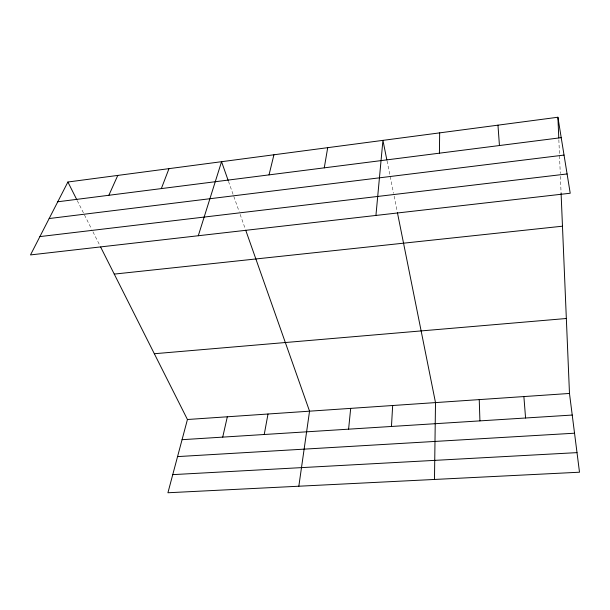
<?xml version="1.0" encoding="UTF-8"?>
<svg xmlns="http://www.w3.org/2000/svg" width="610" height="610" viewBox="0 0 610 610"><rect width="100%" height="100%" fill="white"/><g stroke="black" fill="none" stroke-linecap="round" stroke-linejoin="round"><path stroke-width="0.46" stroke-dasharray="3.05 2.29" d="M77.249 200.583L84.05 214.087M84.47 214.933L91.698 229.284M92.972 231.823L99.781 245.35M228.483 181.345L239.196 211.716M240.142 214.392L245.487 229.551M387.03 160.819L393.557 193.347M394.113 196.123L397.255 211.807M558.851 139.759L560.27 173.537M560.384 176.351L561.093 193.286"/><path stroke-width="0.91" d="M439.413 153.186L439.665 132.873M434.488 479.452L435.502 402.592L397.438 212.73M391.46 426.466L392.665 405.513M375.928 215.444L382.935 140.369L386.847 159.889M348.592 429.173L350.689 408.372M298.831 486.223L309.552 411.178L245.799 230.443M324.268 167.849L327.707 147.666M264.229 434.503L268.019 414.007M222.719 437.126L227.324 416.782M269.033 174.879L273.936 154.772M100.635 247.042L187.438 419.505L167.925 492.758L579.5 472.216L569.481 393.458L561.093 193.286M198.281 235.75L221.552 161.696L228.171 180.453M161.337 188.597L168.985 168.65M108.854 195.284L117.783 175.413M67.901 182.009L30.5 254.919L570.22 193.24L557.906 117.242L67.901 182.009L76.822 199.737M57.752 201.788L561.215 137.669M49.158 218.54L564.036 155.077M39.902 236.588L567.094 173.949M114.253 274.103L562.473 226.196M154.338 353.731L566.339 318.504M187.438 419.505L569.481 393.458M182.062 439.688L572.226 415.052M177.556 456.6L574.536 433.207M172.752 474.633L577.007 452.628M523.883 396.569L525.576 417.995M497.966 125.164L499.445 145.538M557.906 117.242L558.775 137.883M479.239 399.611L479.925 420.877"/></g></svg>
